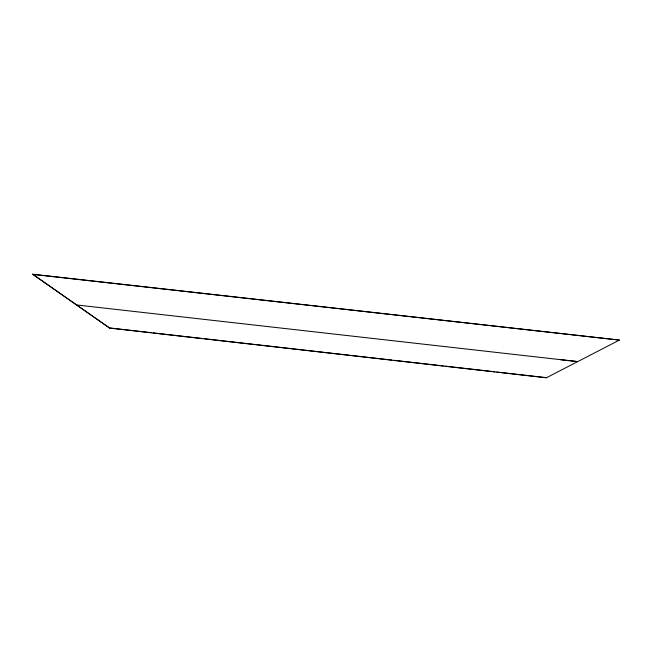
<?xml version="1.0" encoding="UTF-8"?>
<svg xmlns="http://www.w3.org/2000/svg" width="652" height="652" viewBox="0 0 652 652"><rect width="100%" height="100%" fill="white"/><g stroke="black" fill="none" stroke-linecap="round" stroke-linejoin="round"><path stroke-width="0.98" d="M619.392 340.083L32.633 274.207L109.65 328.078L546.36 377.793L619.392 340.083L32.6 274.378M577.476 361.575L76.749 304.981M109.65 328.078L32.633 274.207M560.28 359.635L576.466 361.461M109.675 327.948L151.117 332.667M153.138 332.895L202.674 338.535M204.695 338.763L254.231 344.403M256.252 344.631L391.705 360.051M393.735 360.279L443.262 365.919M445.283 366.147L494.819 371.787M496.84 372.023L546.376 377.655"/></g></svg>
